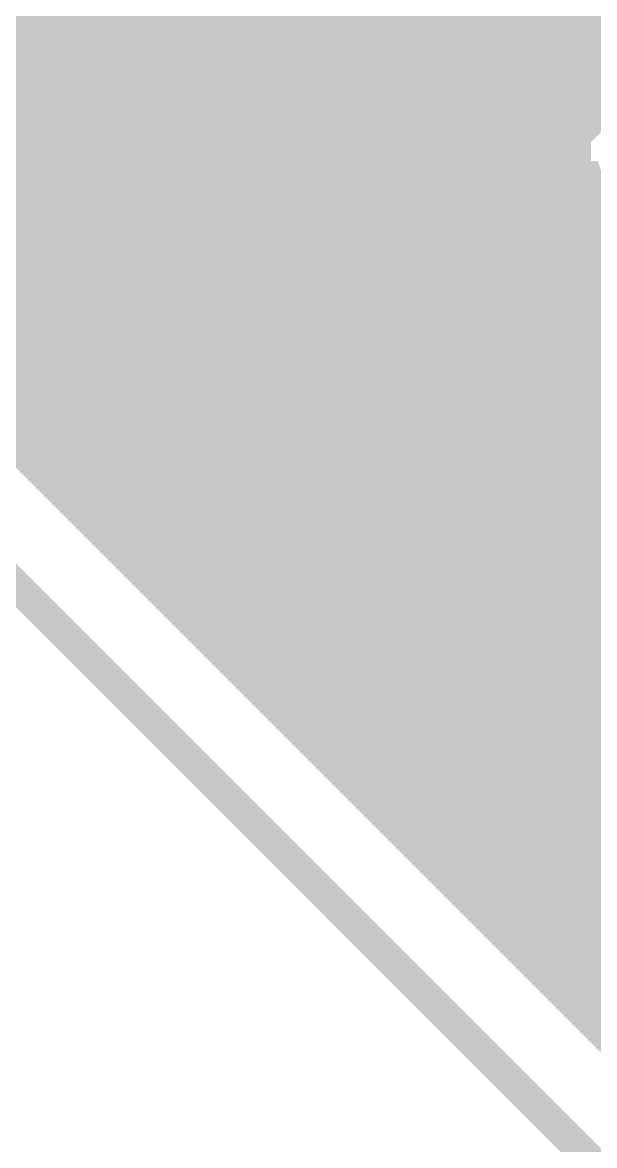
# Model space of a CAD drawing. Extents: x -5 to 157, y -120 to 103.
# Drawn here: x 0.81 to 5.49, y -13.34 to -4.15 of the extents above; entities that cross this region are included whole.
import ezdxf

# ---------------------------------------------------------------- set-up
doc = ezdxf.new("R2010")
doc.units = 0
doc.header["$MEASUREMENT"] = 0
for name, color, linetype in [('22-304-2_BOT', 7, 'CONTINUOUS'), ('22-304-2_DRD', 7, 'CONTINUOUS'), ('22-304-2_DRL', 2, 'CONTINUOUS'), ('22-304-2_IN1', 4, 'CONTINUOUS'), ('22-304-2_IN2', 3, 'CONTINUOUS'), ('22-304-2_SSB', 12, 'CONTINUOUS'), ('22-304-2_TOP', 13, 'CONTINUOUS')]:
    doc.layers.add(name, color=color, linetype=linetype)

msp = doc.modelspace()

# ---------------------------------------------------------------- linework, layer by layer
at = {"layer": '22-304-2_BOT', "const_width": 0.254}
for points in [[(-1.016, 37.846), (-0.381, 37.211), (-0.381, 35.56), (-1.905, 34.036), (-1.905, 26.543), (5.334, 19.304), (5.334, 7.62), (6.477, 6.477), (6.477, -3.302), (5.207, -4.572), (5.207, -6.35), (7.366, -8.509), (8.382, -8.509)], [(-2.032, 37.592), (-1.905, 37.592), (-0.889, 36.576), (-0.889, 35.814), (-2.54, 34.163), (-2.54, 26.416), (4.826, 19.05), (4.826, 7.366), (5.969, 6.223), (5.969, -3.048), (4.572, -4.445), (4.572, -6.858), (6.731, -9.017)], [(3.9116, -3.11658), (3.9116, -10.7696)], [(3.683, -3.38328), (3.683, -10.541)], [(3.4544, -3.61696), (3.4544, -10.3124)], [(3.2258, -3.8227), (3.2258, -10.0838)], [(2.9972, -4.00304), (2.9972, -9.8552)], [(2.7686, -4.1656), (2.7686, -9.6266)], [(3.99034, -4.191), (2.72796, -4.191)], [(-2.56286, -4.29514), (18.542, -25.4)], [(2.54, -4.30784), (2.54, -9.398)], [(2.3114, -4.43484), (2.3114, -9.1694)], [(3.937, -4.4196), (2.34188, -4.4196)], [(3.937, -4.445), (3.937, -6.858)], [(2.0828, -4.5466), (2.0828, -8.9408)], [(3.937, -4.6482), (1.84658, -4.6482)], [(1.8542, -4.64566), (1.8542, -8.7122)], [(1.397, -4.80314), (1.397, -8.255)], [(1.6256, -4.72948), (1.6256, -8.4836)], [(3.937, -4.8768), (1.10998, -4.8768)], [(1.1684, -4.86156), (1.1684, -8.0264)], [(0.7112, -4.95046), (0.7112, -7.5692)], [(0.9398, -4.91236), (0.9398, -7.7978)], [(3.937, -5.1054), (-1.7526, -5.1054)], [(3.937, -5.334), (-1.524, -5.334)], [(3.937, -5.5626), (-1.2954, -5.5626)], [(3.937, -5.7912), (-1.0668, -5.7912)], [(3.937, -6.0198), (-0.8382, -6.0198)], [(3.937, -6.2484), (-0.6096, -6.2484)], [(3.937, -6.477), (-0.381, -6.477)], [(3.937, -6.7056), (-0.1524, -6.7056)], [(3.94208, -6.9342), (0.0762, -6.9342)], [(4.01574, -7.1628), (0.3048, -7.1628)], [(4.1275, -7.31012), (5.82422, -9.00684)], [(4.1402, -7.32282), (4.1402, -10.9982)], [(4.20624, -7.3914), (0.5334, -7.3914)], [(4.3688, -7.55142), (4.3688, -11.2268)], [(4.43484, -7.62), (0.762, -7.62)], [(4.5974, -7.78002), (4.5974, -11.4554)], [(4.66344, -7.8486), (0.9906, -7.8486)], [(4.826, -8.00862), (4.826, -11.684)], [(4.89204, -8.0772), (1.2192, -8.0772)], [(5.0546, -8.23722), (5.0546, -11.9126)], [(5.12064, -8.3058), (1.4478, -8.3058)], [(5.2832, -8.46582), (5.2832, -12.1412)], [(5.34924, -8.5344), (1.6764, -8.5344)], [(5.5118, -8.69442), (5.5118, -12.3698)], [(5.57784, -8.763), (1.905, -8.763)], [(5.80644, -8.9916), (2.1336, -8.9916)], [(5.84708, -9.2202), (2.3622, -9.2202)], [(5.93344, -9.4488), (2.5908, -9.4488)], [(6.1087, -9.6774), (2.8194, -9.6774)], [(6.54812, -9.906), (3.048, -9.906)], [(9.1694, -10.1346), (3.2766, -10.1346)], [(9.1694, -10.3632), (3.5052, -10.3632)], [(9.1694, -10.5918), (3.7338, -10.5918)], [(9.1694, -10.8204), (3.9624, -10.8204)], [(9.1694, -11.049), (4.191, -11.049)], [(15.7988, -11.2776), (4.4196, -11.2776)], [(15.7988, -11.5062), (4.6482, -11.5062)], [(15.7988, -11.7348), (4.8768, -11.7348)], [(15.7988, -11.9634), (5.1054, -11.9634)], [(15.7988, -12.192), (5.334, -12.192)], [(15.7988, -12.4206), (5.5626, -12.4206)]]:
    msp.add_lwpolyline(points, dxfattribs=at)
for points in [[(0, -5.00126, 0.4142136), (5.00126, 0)], [(4.12242, -3.99542, 0.1989124), (3.9362, -4.445)], [(4.12242, -3.99542, 0.1989124), (3.9362, -4.445)], [(3.937, -6.858, 0.1989118), (4.12299, -7.30701)], [(3.937, -6.858, 0.1989118), (4.12299, -7.30701)]]:
    msp.add_lwpolyline(points, format="xyb", dxfattribs=at)
at = {"layer": '22-304-2_DRD', "const_width": 0.254}
for points in [[(44.99864, -115.99926), (44.99864, 25.99944), (48.00092, 28.99918), (86.79942, 28.99918), (89.79916, 25.99944), (89.79916, -31.0007), (92.7989, -34.00044), (136.79932, -34.00044), (139.79906, -31.0007), (139.79906, 58.0009), (136.79932, 61.00064), (115.30076, 61.00064), (107.29976, 68.9991), (107.29976, 94.99854), (99.29876, 102.99954), (35.49904, 102.99954), (27.50058, 94.99854), (27.50058, 68.9991), (19.49958, 61.00064), (-1.99898, 61.00064), (-4.99872, 58.0009), (-4.99872, -2.99974), (18.00098, -25.99944), (18.00098, -115.99926)], [(5.715, -4.699), (5.334, -5.08)], [(5.334, -5.08), (5.334, -5.588)], [(5.842, -5.715), (5.588, -5.461)], [(5.334, -5.588), (5.715, -5.969)]]:
    msp.add_lwpolyline(points, dxfattribs=at)
at = {"layer": '22-304-2_DRL', "const_width": 0.254}
msp.add_lwpolyline([(44.99864, -115.99926), (44.99864, 25.99944), (48.00092, 28.99918), (86.79942, 28.99918), (89.79916, 25.99944), (89.79916, -31.0007), (92.7989, -34.00044), (136.79932, -34.00044), (139.79906, -31.0007), (139.79906, 58.0009), (136.79932, 61.00064), (115.30076, 61.00064), (107.29976, 68.9991), (107.29976, 94.99854), (99.29876, 102.99954), (35.49904, 102.99954), (27.50058, 94.99854), (27.50058, 68.9991), (19.49958, 61.00064), (-1.99898, 61.00064), (-4.99872, 58.0009), (-4.99872, -2.99974), (18.00098, -25.99944), (18.00098, -115.99926)], dxfattribs=at)
at = {"layer": '22-304-2_IN1', "const_width": 0.254}
for points in [[(82.296, 102.362), (36.068, 102.362), (28.702, 94.996), (28.702, 68.326), (20.574, 60.198), (-1.778, 60.198), (-4.191, 57.785), (-4.191, -2.667), (18.669, -25.527)], [(3.5814, 6.0706), (3.5814, -10.4394)], [(3.81, 5.7023), (3.81, -10.668)], [(3.81, 3.937), (3.81, -8.255)], [(4.445, 3.937), (4.445, -8.255), (12.192, -16.002)], [(4.6736, 3.937), (4.6736, -8.4836)], [(4.9022, 3.937), (4.9022, -8.7122)], [(5.1308, 3.937), (5.1308, -8.9408)], [(5.3594, 3.937), (5.3594, -4.93268)], [(5.588, 3.937), (5.588, -4.7117)], [(3.3528, -1.03124), (3.3528, -10.2108)], [(3.1242, -1.59512), (3.1242, -9.9822)], [(2.8956, -1.97866), (2.8956, -9.7536)], [(2.667, -2.27838), (2.667, -9.525)], [(2.4384, -2.52222), (2.4384, -9.2964)], [(2.2098, -2.72288), (2.2098, -9.0678)], [(1.9812, -2.89306), (1.9812, -8.8392)], [(1.7526, -3.03784), (1.7526, -8.6106)], [(1.524, -3.15976), (1.524, -8.382)], [(1.0668, -3.3401), (1.0668, -7.9248)], [(1.2954, -3.25882), (1.2954, -8.1534)], [(0.8382, -3.40614), (0.8382, -7.6962)], [(3.81, -4.064), (-2.794, -4.064)], [(17.67332, -4.1148), (4.445, -4.1148)], [(3.81, -4.2926), (-2.5654, -4.2926)], [(25.17902, -4.3434), (4.445, -4.3434)], [(3.81, -4.5212), (-2.3368, -4.5212)], [(25.2222, -4.572), (4.445, -4.572)], [(3.81, -4.7498), (-2.1082, -4.7498)], [(5.47116, -4.8006), (4.445, -4.8006)], [(3.81, -4.9784), (-1.8796, -4.9784)], [(5.30606, -5.0292), (4.445, -5.0292)], [(3.81, -5.207), (-1.651, -5.207)], [(5.24256, -5.2578), (4.445, -5.2578)], [(3.81, -5.4356), (-1.4224, -5.4356)], [(5.25526, -5.4864), (4.445, -5.4864)], [(3.81, -5.6642), (-1.1938, -5.6642)], [(5.3467, -5.715), (4.445, -5.715)], [(5.3594, -5.73532), (5.3594, -9.1694)], [(3.81, -5.8928), (-0.9652, -5.8928)], [(5.56768, -5.9436), (4.445, -5.9436)], [(5.588, -5.9563), (5.588, -9.398)], [(3.81, -6.1214), (-0.7366, -6.1214)], [(5.64134, -6.1722), (4.445, -6.1722)], [(3.81, -6.35), (-0.508, -6.35)], [(5.62102, -6.4008), (4.445, -6.4008)], [(3.81, -6.5786), (-0.2794, -6.5786)], [(5.67436, -6.6294), (4.445, -6.6294)], [(3.81, -6.8072), (-0.0508, -6.8072)], [(5.82676, -6.858), (4.445, -6.858)], [(3.81, -7.0358), (0.1778, -7.0358)], [(6.52018, -7.0866), (4.445, -7.0866)], [(3.81, -7.2644), (0.4064, -7.2644)], [(6.5151, -7.3152), (4.445, -7.3152)], [(3.81, -7.493), (0.635, -7.493)], [(6.58876, -7.5438), (4.445, -7.5438)], [(3.81, -7.7216), (0.8636, -7.7216)], [(6.7691, -7.7724), (4.445, -7.7724)], [(3.81, -7.9502), (1.0922, -7.9502)], [(7.85876, -8.001), (4.445, -8.001)], [(3.81, -8.1788), (1.3208, -8.1788)], [(7.70636, -8.2296), (4.445, -8.2296)], [(3.82778, -8.4074), (1.5494, -8.4074)], [(6.2611, -8.4582), (4.6482, -8.4582)], [(3.937, -8.636), (1.778, -8.636)], [(3.99542, -8.70458), (4.0005, -8.70712)], [(4.0005, -8.70712), (11.74242, -16.45158)], [(4.0386, -8.74522), (4.0386, -10.8966)], [(6.08076, -8.6868), (4.8768, -8.6868)], [(4.15544, -8.8646), (2.0066, -8.8646)], [(6.0071, -8.9154), (5.1054, -8.9154)], [(4.2672, -8.97382), (4.2672, -11.1252)], [(4.38404, -9.0932), (2.2352, -9.0932)], [(4.4958, -9.20242), (4.4958, -11.3538)], [(6.01218, -9.144), (5.334, -9.144)], [(4.61264, -9.3218), (2.4638, -9.3218)], [(6.09346, -9.3726), (5.5626, -9.3726)], [(4.7244, -9.43102), (4.7244, -11.5824)], [(4.84124, -9.5504), (2.6924, -9.5504)], [(4.953, -9.65962), (4.953, -11.811)], [(5.06984, -9.779), (2.921, -9.779)], [(5.1816, -9.88822), (5.1816, -12.0396)], [(5.29844, -10.0076), (3.1496, -10.0076)], [(5.4102, -10.11682), (5.4102, -12.2682)], [(5.52704, -10.2362), (3.3782, -10.2362)], [(5.75564, -10.4648), (3.6068, -10.4648)], [(5.98424, -10.6934), (3.8354, -10.6934)], [(6.21284, -10.922), (4.064, -10.922)], [(6.44144, -11.1506), (4.2926, -11.1506)], [(6.67004, -11.3792), (4.5212, -11.3792)], [(6.89864, -11.6078), (4.7498, -11.6078)], [(7.12724, -11.8364), (4.9784, -11.8364)], [(7.35584, -12.065), (5.207, -12.065)], [(7.58444, -12.2936), (5.4356, -12.2936)]]:
    msp.add_lwpolyline(points, dxfattribs=at)
for points in [[(5.969, -4.60502, 0.4142136), (5.24002, -5.334)], [(5.24002, -5.334, 0.3082734), (5.7023, -6.01218)], [(3.81, -8.255, 0.1989118), (3.99599, -8.70401)]]:
    msp.add_lwpolyline(points, format="xyb", dxfattribs=at)
at = {"layer": '22-304-2_IN2'}
for points, const_width in [([(5.5118, 22.27072), (5.5118, -4.41452)], 0.254), ([(5.2832, 5.75818), (5.2832, -4.56946)], 0.254), ([(3.683, 5.66166), (3.683, -7.61238)], 0.254), ([(5.0546, 5.5245), (5.0546, -4.86664)], 0.254), ([(3.9116, 5.4737), (3.9116, -7.84098)], 0.254), ([(4.826, 5.3975), (4.826, -8.75538)], 0.254), ([(4.1402, 5.36956), (4.1402, -8.06958)], 0.254), ([(4.3688, 5.32638), (4.3688, -8.29818)], 0.254), ([(4.5974, 5.334), (4.5974, -8.52678)], 0.254), ([(39.99992, -11.99896), (39.99992, -24.13), (18.415, -24.13), (0, -5.715), (0, 0)], 1.27), ([(3.4544, -1.10236), (3.4544, -7.38378)], 0.254), ([(3.2258, -1.65608), (3.2258, -7.15518)], 0.254), ([(2.9972, -2.03962), (2.9972, -6.92658)], 0.254), ([(2.7686, -2.34188), (2.7686, -6.69798)], 0.254), ([(2.54, -2.58826), (2.54, -6.46938)], 0.254), ([(2.3114, -2.794), (2.3114, -6.24078)], 0.254), ([(2.0828, -2.96926), (2.0828, -6.01218)], 0.254), ([(1.8542, -3.11658), (1.8542, -5.78358)], 0.254), ([(1.6256, -3.24104), (1.6256, -5.55498)], 0.254), ([(1.26238, -3.39852), (1.26238, -5.19176)], 0.254), ([(1.397, -3.34518), (1.397, -5.32638)], 0.254), ([(8.87222, -4.191), (1.26238, -4.191)], 0.254), ([(5.50164, -4.4196), (1.26238, -4.4196)], 0.254), ([(5.20446, -4.6482), (1.26238, -4.6482)], 0.254), ([(5.04952, -4.8768), (1.26238, -4.8768)], 0.254), ([(4.96824, -5.1054), (1.26238, -5.1054)], 0.254), ([(1.26238, -5.19176), (18.93824, -22.86762)], 0.254), ([(4.94284, -5.334), (1.40208, -5.334)], 0.254), ([(4.96824, -5.5626), (1.63068, -5.5626)], 0.254), ([(5.04952, -5.7912), (1.85928, -5.7912)], 0.254), ([(5.0546, -5.79882), (5.0546, -8.98398)], 0.254), ([(5.20446, -6.0198), (2.08788, -6.0198)], 0.254), ([(5.2832, -6.096), (5.2832, -9.21258)], 0.254), ([(5.32892, -6.2484), (2.31648, -6.2484)], 0.254), ([(5.33146, -6.477), (2.54508, -6.477)], 0.254), ([(5.38734, -6.7056), (2.77368, -6.7056)], 0.254), ([(5.50672, -6.9342), (3.00228, -6.9342)], 0.254), ([(5.5118, -6.94182), (5.5118, -9.44118)], 0.254), ([(5.72262, -7.1628), (3.23088, -7.1628)], 0.254), ([(19.70024, -7.3914), (3.45948, -7.3914)], 0.254), ([(7.86892, -7.62), (3.68808, -7.62)], 0.254), ([(7.59714, -7.8486), (3.91668, -7.8486)], 0.254), ([(6.31952, -8.0772), (4.14528, -8.0772)], 0.254), ([(5.99186, -8.3058), (4.37388, -8.3058)], 0.254), ([(5.82422, -8.5344), (4.60248, -8.5344)], 0.254), ([(5.73532, -8.763), (4.83108, -8.763)], 0.254), ([(5.70484, -8.9916), (5.05968, -8.9916)], 0.254), ([(5.72516, -9.2202), (5.28828, -9.2202)], 0.254), ([(5.79882, -9.4488), (5.51688, -9.4488)], 0.254)]:
    msp.add_lwpolyline(points, dxfattribs=dict(at, const_width=const_width))
at = {"layer": '22-304-2_IN2', "const_width": 0.254}
for points in [[(5.969, -4.30784, 0.4142136), (4.94284, -5.334)], [(4.94284, -5.334, 0.2329312), (5.34358, -6.14755)], [(5.34416, -6.1468, 0.0498756), (5.32384, -6.35)], [(5.32384, -6.35, 0.4142136), (6.35, -7.37616)]]:
    msp.add_lwpolyline(points, format="xyb", dxfattribs=at)
at = {"layer": '22-304-2_SSB', "const_width": 0.1524}
for points in [[(4.74218, -6.37794), (4.38658, -5.36194), (4.86156, -5.36194)], [(5.22478, -6.04012), (5.69976, -6.04012), (5.461, -5.36194), (5.34416, -5.36194), (5.34416, -6.37794)]]:
    msp.add_lwpolyline(points, dxfattribs=at)
at = {"layer": '22-304-2_TOP'}
for points, const_width in [([(16.129, 11.43), (15.494, 12.065), (4.191, 12.065), (2.159, 10.033), (2.159, 6.35), (6.477, 2.032), (6.477, -2.159), (3.683, -4.953), (3.683, -9.652), (15.113, -21.082), (19.177, -21.082), (20.193, -21.082)], 0.635), ([(5.6515, -1.8161), (3.10642, -4.36118)], 0.254), ([(9.017, -3.175), (6.985, -3.175), (5.207, -4.953), (5.207, -8.636), (6.731, -10.16), (15.621, -10.16)], 0.254), ([(3.2258, -3.8227), (3.2258, -4.2418)], 0.254), ([(2.9972, -4.00304), (2.9972, -4.49326)], 0.254), ([(2.7686, -4.1656), (2.7686, -9.6266)], 0.254), ([(3.2766, -4.191), (2.72796, -4.191)], 0.254), ([(-2.56286, -4.29514), (2.86004, -9.71804)], 0.254), ([(2.54, -4.30784), (2.54, -9.398)], 0.254), ([(2.3114, -4.43484), (2.3114, -9.1694)], 0.254), ([(3.05308, -4.4196), (2.34188, -4.4196)], 0.254), ([(2.0828, -4.5466), (2.0828, -8.9408)], 0.254), ([(2.91592, -4.6482), (1.84658, -4.6482)], 0.254), ([(1.8542, -4.64566), (1.8542, -8.7122)], 0.254), ([(1.397, -4.80314), (1.397, -8.255)], 0.254), ([(1.6256, -4.72948), (1.6256, -8.4836)], 0.254), ([(2.86004, -4.8768), (1.10998, -4.8768)], 0.254), ([(1.1684, -4.86156), (1.1684, -8.0264)], 0.254), ([(0.7112, -4.95046), (0.7112, -7.5692)], 0.254), ([(0.9398, -4.91236), (0.9398, -7.7978)], 0.254), ([(2.8575, -4.953), (2.8575, -9.652)], 0.254), ([(2.8575, -5.1054), (-1.7526, -5.1054)], 0.254), ([(4.572, -5.22986), (4.5085, -5.29336)], 0.254), ([(4.572, -5.22986), (4.572, -8.636)], 0.254), ([(2.8575, -5.334), (-1.524, -5.334)], 0.254), ([(4.5085, -5.29336), (4.5085, -9.3091)], 0.254), ([(4.572, -5.334), (4.5085, -5.334)], 0.254), ([(2.8575, -5.5626), (-1.2954, -5.5626)], 0.254), ([(4.572, -5.5626), (4.5085, -5.5626)], 0.254), ([(2.8575, -5.7912), (-1.0668, -5.7912)], 0.254), ([(4.572, -5.7912), (4.5085, -5.7912)], 0.254), ([(2.8575, -6.0198), (-0.8382, -6.0198)], 0.254), ([(4.572, -6.0198), (4.5085, -6.0198)], 0.254), ([(2.8575, -6.2484), (-0.6096, -6.2484)], 0.254), ([(4.572, -6.2484), (4.5085, -6.2484)], 0.254), ([(2.8575, -6.477), (-0.381, -6.477)], 0.254), ([(4.572, -6.477), (4.5085, -6.477)], 0.254), ([(2.8575, -6.7056), (-0.1524, -6.7056)], 0.254), ([(4.572, -6.7056), (4.5085, -6.7056)], 0.254), ([(2.8575, -6.9342), (0.0762, -6.9342)], 0.254), ([(4.572, -6.9342), (4.5085, -6.9342)], 0.254), ([(2.8575, -7.1628), (0.3048, -7.1628)], 0.254), ([(4.572, -7.1628), (4.5085, -7.1628)], 0.254), ([(2.8575, -7.3914), (0.5334, -7.3914)], 0.254), ([(4.572, -7.3914), (4.5085, -7.3914)], 0.254), ([(2.8575, -7.62), (0.762, -7.62)], 0.254), ([(4.572, -7.62), (4.5085, -7.62)], 0.254), ([(2.8575, -7.8486), (0.9906, -7.8486)], 0.254), ([(4.572, -7.8486), (4.5085, -7.8486)], 0.254), ([(2.8575, -8.0772), (1.2192, -8.0772)], 0.254), ([(4.572, -8.0772), (4.5085, -8.0772)], 0.254), ([(2.8575, -8.3058), (1.4478, -8.3058)], 0.254), ([(4.572, -8.3058), (4.5085, -8.3058)], 0.254), ([(2.8575, -8.5344), (1.6764, -8.5344)], 0.254), ([(4.572, -8.5344), (4.5085, -8.5344)], 0.254), ([(2.8575, -8.763), (1.905, -8.763)], 0.254), ([(4.5847, -8.763), (4.5085, -8.763)], 0.254), ([(4.5974, -8.8138), (4.5974, -9.398)], 0.254), ([(2.8575, -8.9916), (2.1336, -8.9916)], 0.254), ([(4.68122, -8.9916), (4.5085, -8.9916)], 0.254), ([(4.7625, -9.08812), (6.28142, -10.60958)], 0.254), ([(4.826, -9.15162), (4.826, -9.6266)], 0.254), ([(2.8575, -9.2202), (2.3622, -9.2202)], 0.254), ([(4.89204, -9.2202), (4.5085, -9.2202)], 0.254), ([(4.5085, -9.3091), (15.45336, -20.2565)], 0.254), ([(5.0546, -9.38022), (5.0546, -9.8552)], 0.254), ([(2.8575, -9.4488), (2.5908, -9.4488)], 0.254), ([(5.12064, -9.4488), (4.64566, -9.4488)], 0.254), ([(2.8575, -9.6774), (2.8194, -9.6774)], 0.254), ([(2.8575, -9.652), (2.86014, -9.71803)], 0.254), ([(5.34924, -9.6774), (4.87426, -9.6774)], 0.254), ([(5.2832, -9.60882), (5.2832, -10.0838)], 0.254), ([(5.5118, -9.83742), (5.5118, -10.3124)], 0.254), ([(5.57784, -9.906), (5.10286, -9.906)], 0.254), ([(5.80644, -10.1346), (5.33146, -10.1346)], 0.254), ([(6.03504, -10.3632), (5.56006, -10.3632)], 0.254)]:
    msp.add_lwpolyline(points, dxfattribs=dict(at, const_width=const_width))
at = {"layer": '22-304-2_TOP', "const_width": 0.254}
for points in [[(0, -5.00126, 0.4142136), (5.00126, 0)], [(3.0988, -4.3688, 0.1989124), (2.85682, -4.953)], [(3.0988, -4.3688, 0.1989124), (2.85682, -4.953)], [(4.572, -8.636, 0.1989118), (4.75799, -9.08501)]]:
    msp.add_lwpolyline(points, format="xyb", dxfattribs=at)

doc.saveas('drawing.dxf')
